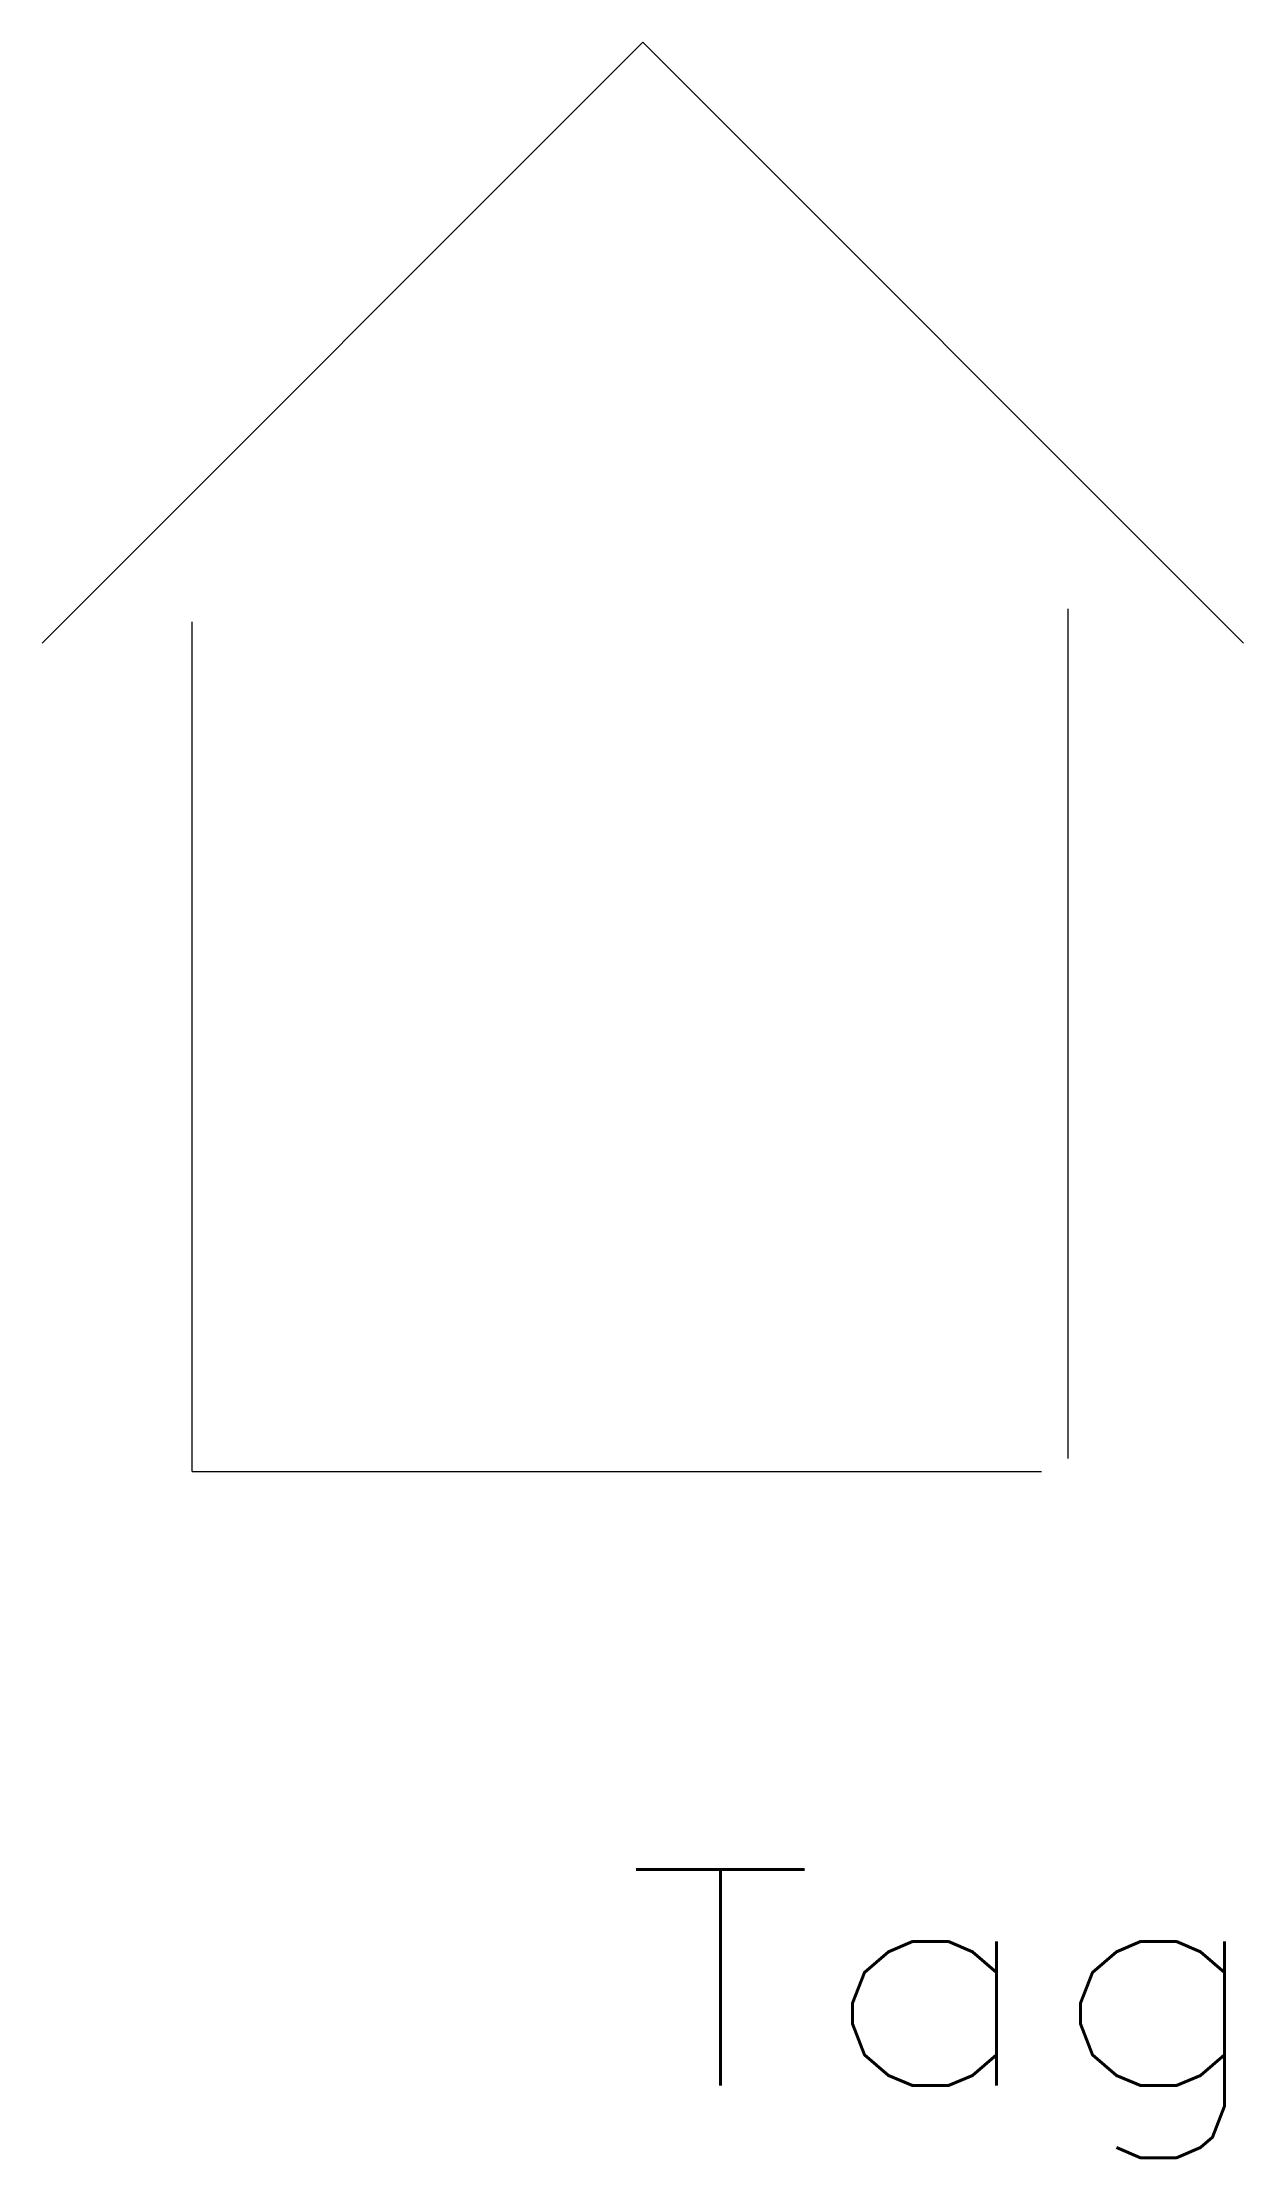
# Model space of a CAD drawing. Header units: inches. Extents: x -5.1 to 5.5, y -12.4 to 6.3.
import ezdxf
from ezdxf.enums import TextEntityAlignment as Align

# ---------------------------------------------------------------- set-up
doc = ezdxf.new("R2010")
doc.units = ezdxf.units.IN
doc.header["$MEASUREMENT"] = 0
doc.layers.get('0').update_dxf_attribs({"lineweight": 0})
doc.styles.get("Standard").update_dxf_attribs({"font": 'TXT.SHX'})

msp = doc.modelspace()

# ---------------------------------------------------------------- linework, layer by layer
for p, q in [((0.18, 6.263), (-5.123, 0.96)), ((0.18, 6.263), (5.483, 0.96)), ((-3.801, -6.353), (-3.801, 1.147)), ((3.93, 1.263), (3.93, -6.237)), ((-3.801, -6.353), (3.699, -6.353))]:
    msp.add_line(p, q)

# ---------------------------------------------------------------- texts
at = {"color": 7, "linetype": 'Continuous', "width": 1.166667}
msp.add_text('Tag', height=1.908, dxfattribs=at).set_placement((0.015, -11.773), (5.739, -11.773), align=Align.FIT)

doc.saveas('drawing.dxf')
